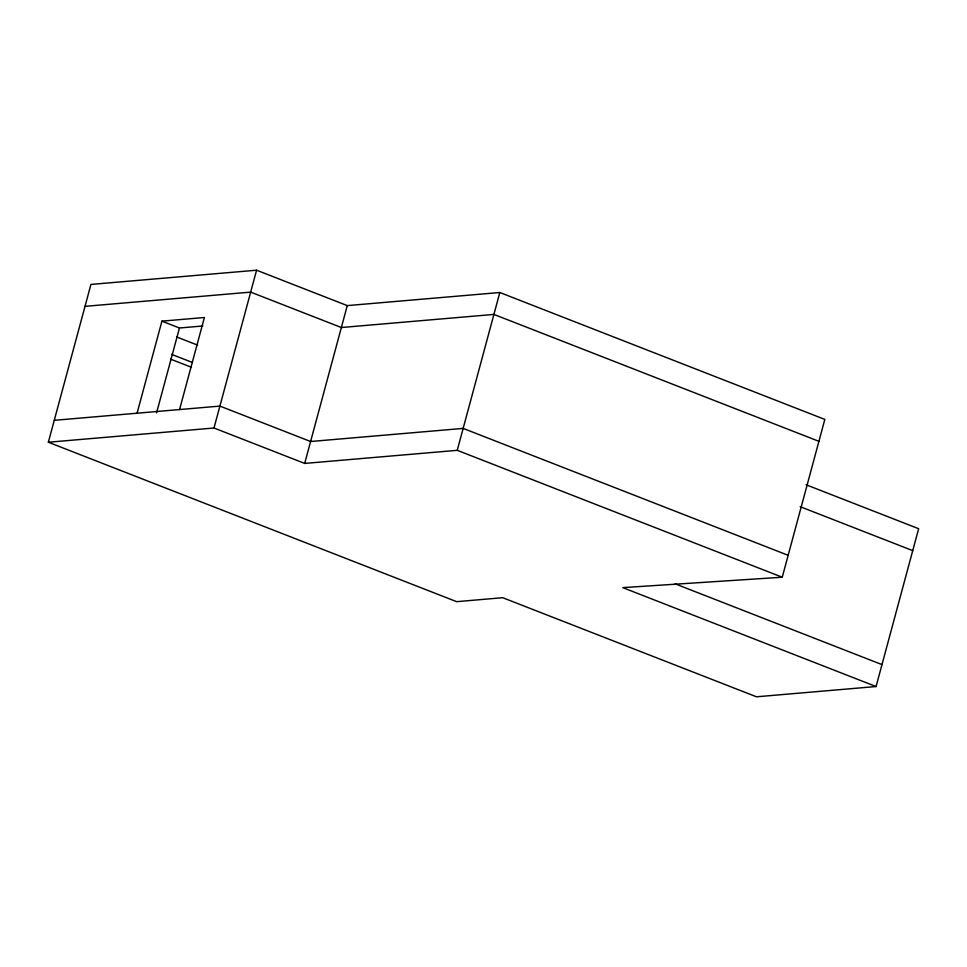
<?xml version="1.0" encoding="UTF-8"?>
<svg xmlns="http://www.w3.org/2000/svg" width="967" height="967" viewBox="0 0 967 967"><rect width="100%" height="100%" fill="white"/><g stroke="black" fill="none" stroke-linecap="round" stroke-linejoin="round"><path stroke-width="1.45" d="M876.066 686.534L756.472 696.796L502.695 597.703L456.642 601.667L48.35 442.233L90.934 284.431L256.581 270.204L347.274 305.608L499.818 292.505L824.827 419.412L782.243 577.226L622.784 587.634L876.066 686.534L918.65 528.719L806.079 484.757M137.084 413.211L161.924 321.153L204.4 317.502L179.56 409.561M156.569 412.861L179.463 327.994L202.889 325.988M48.35 442.233L213.997 428.006L256.581 270.204M213.997 428.006L304.69 463.423L347.274 305.608M304.69 463.423L457.246 450.32L499.818 292.505M85.011 306.346L250.658 292.119L341.351 327.523L493.907 314.42L818.916 441.327M54.261 420.319L219.908 406.092L310.6 441.508L463.157 428.405L788.153 555.3M800.168 506.684L912.739 550.634M161.924 321.153L179.463 327.994M176.55 336.915L197.606 345.134M457.246 450.32L782.243 577.226M171.546 354.333L192.53 362.528M170.47 359.095L191.454 367.291M675.135 583.838L881.989 664.607"/></g></svg>
